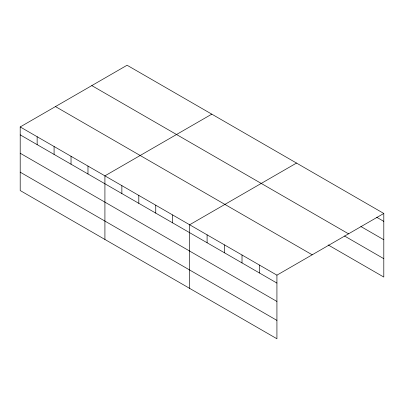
<?xml version="1.0" encoding="UTF-8"?>
<svg xmlns="http://www.w3.org/2000/svg" width="404" height="404" viewBox="0 0 404 404"><rect width="100%" height="100%" fill="white"/><g stroke="black" fill="none" stroke-linecap="round" stroke-linejoin="round"><path stroke-width="0.61" d="M276.927 301.45L276.927 275.159L20.2 126.942L20.2 190.542L276.927 338.764L276.927 301.45L20.2 153.232M328.154 244.93L383.8 277.058L383.8 213.458L127.073 65.236L20.2 126.942M211.792 114.15L104.919 175.851L104.919 239.456M296.516 163.064L189.638 224.765L189.638 288.37M276.927 275.159L383.8 213.458M376.71 217.276L383.8 221.367M360.888 226.518L383.8 239.749M91.804 85.597L348.531 233.82M344.521 236.002L383.8 258.681M55.469 106.58L312.196 254.798M20.2 134.855L276.927 283.073M20.2 172.165L276.927 320.387M259.469 265.08L259.469 272.993M242.011 255L242.011 262.913M224.553 244.925L224.553 252.838M207.095 234.845L207.095 242.759M172.695 214.984L172.695 222.897M155.752 205.202L155.752 213.115M138.809 195.42L138.809 203.333M121.862 185.638L121.862 193.546M87.976 166.069L87.976 173.983M71.033 156.287L71.033 164.201M54.085 146.506L54.085 154.419M37.143 136.724L37.143 144.637"/></g></svg>
